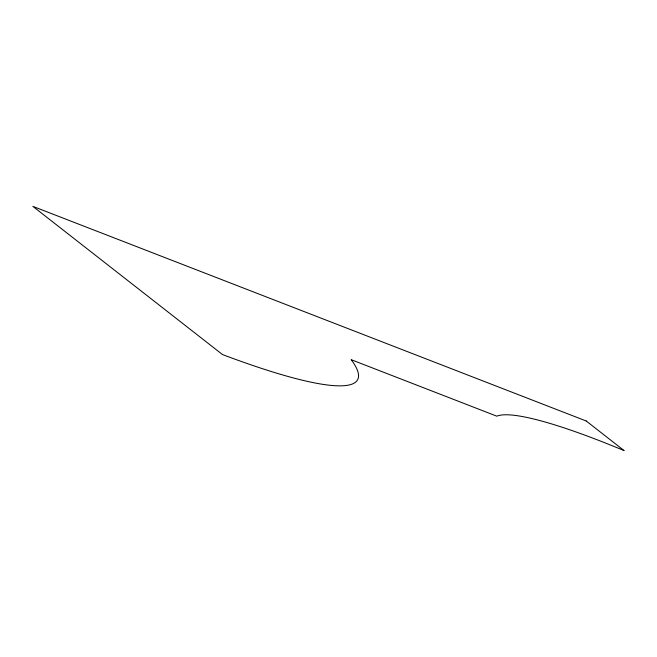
<?xml version="1.0" encoding="UTF-8"?>
<svg xmlns="http://www.w3.org/2000/svg" width="657" height="657" viewBox="0 0 657 657"><rect width="100%" height="100%" fill="white"/><g stroke="black" fill="none" stroke-linecap="round" stroke-linejoin="round"><path stroke-width="0.99" d="M586.216 420.989L32.85 206.364L222.509 354.566A364.15 51.936 27.4 0 0 351.199 359.691L496.815 416.177A263.556 37.589 27.4 0 1 624.15 450.636L586.216 420.989"/></g></svg>
